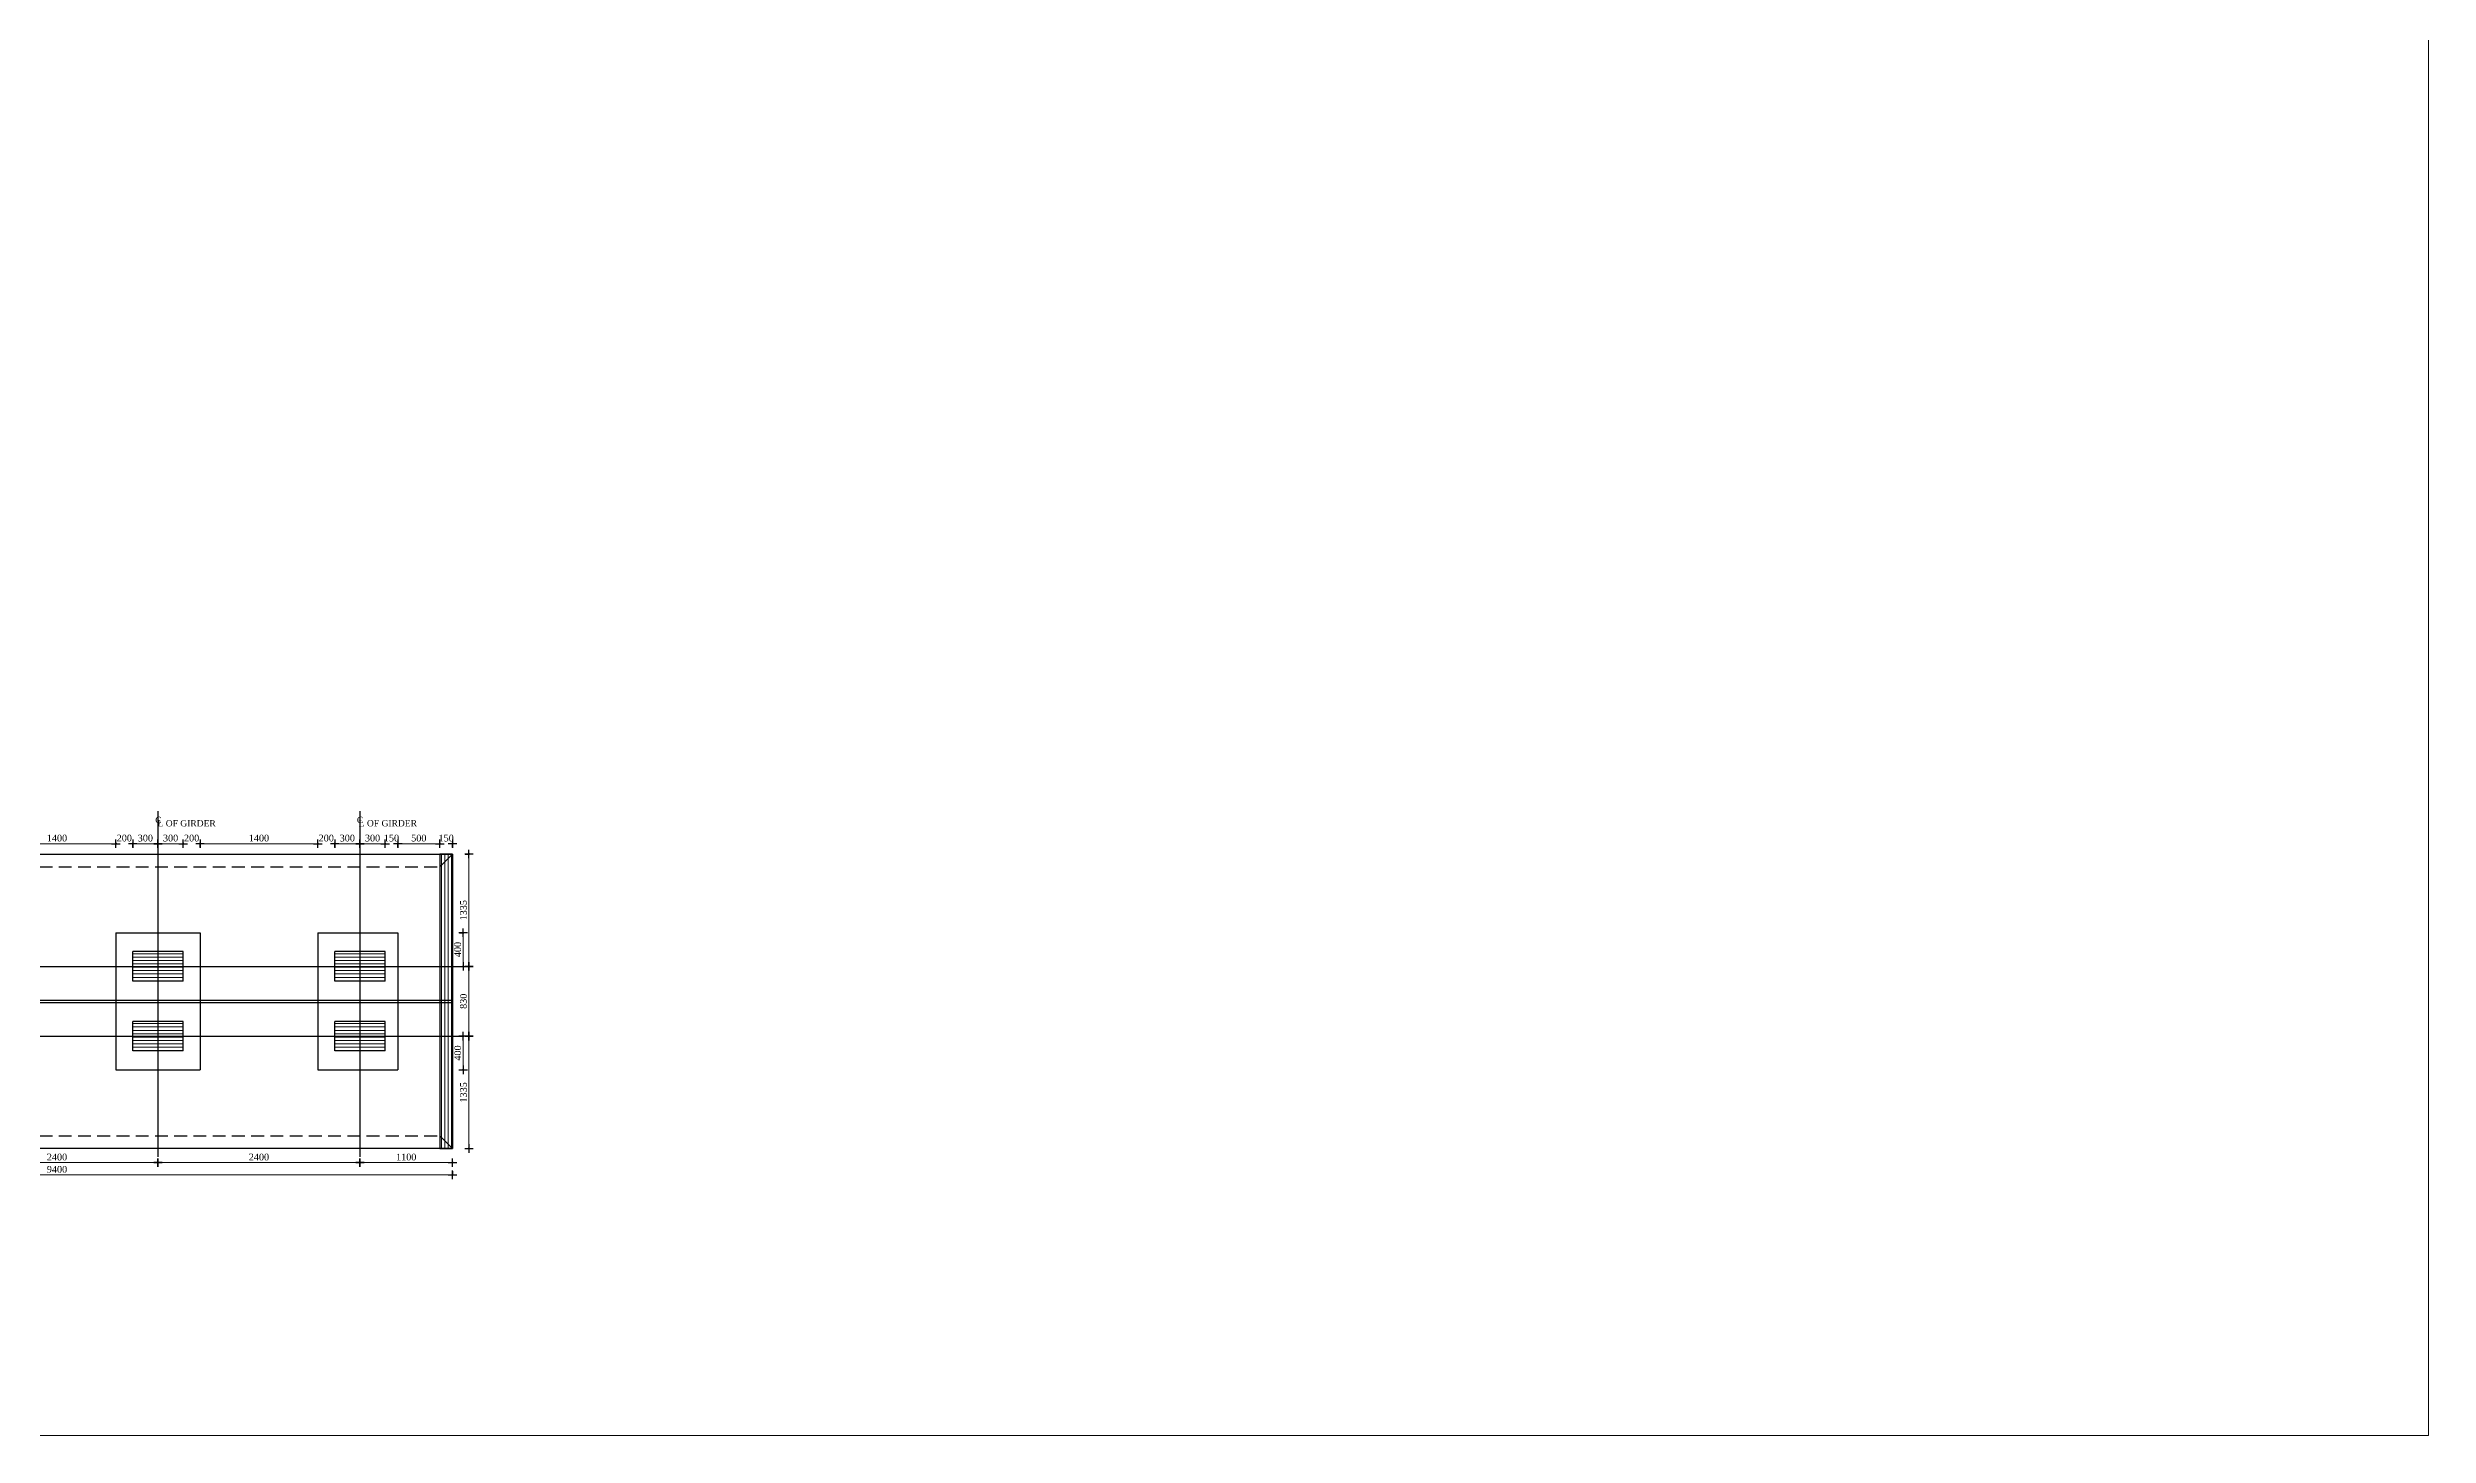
# Model space of a CAD drawing. Header units: millimetres. Extents: x -29779 to 80452, y -13100 to 39577.
# Drawn here: x 52160 to 80452, y -2320 to 14175 of the extents above; entities that cross this region are included whole.
import ezdxf

# ---------------------------------------------------------------- set-up
doc = ezdxf.new("R2010")
doc.units = ezdxf.units.MM
doc.header["$LTSCALE"] = 3
doc.linetypes.add('CENTER', pattern=[50.8, 31.75, -6.35, 6.35, -6.35])
doc.linetypes.add('DASHED', pattern=[19.05, 12.7, -6.35])
for name, color, linetype in [('Center Line', 34, 'Continuous'), ('dim', 4, 'Continuous'), ('Text', 7, 'Continuous')]:
    doc.layers.add(name, color=color, linetype=linetype)
for name, color, linetype, lineweight in [('Dimision', 4, 'Continuous', 13), ('hatch', 253, 'Continuous', 13), ('Pire Line', 11, 'Continuous', 30)]:
    doc.layers.add(name, color=color, linetype=linetype, lineweight=lineweight)
doc.styles.get("Standard").update_dxf_attribs({"font": 'times.ttf'})
doc.dimstyles.new('Copy of ISO-90', dxfattribs={"dimtxt": 90, "dimasz": 0.7, "dimexe": 1, "dimexo": 60, "dimgap": 75, "dimtad": 1, "dimdec": 0, "dimlfac": -1, "dimzin": 1, "dimdsep": 46, "dimtxsty": 'Standard', "dimblk": 'DIM', "dimcen": 60, "dimclrd": 256, "dimclre": 256, "dimclrt": 256, "dimadec": 0, "dimazin": 0, "dimtfac": 1, "dimtdec": 0, "dimtix": 1, "dimtofl": 0, "dimtmove": 0, "dimatfit": 3, "dimldrblk": 'DOT', "dimfxl": 60, "dimfxlon": 1, "dimtolj": 1, "dimlwd": -1, "dimarcsym": 0})

# ---------------------------------------------------------------- blocks, each defined once
blk = doc.blocks.new('DIM')
at = {"layer": 'dim'}
for p, q in [((-101, 0), (101, 0)), ((0, -101), (0, 101))]:
    blk.add_line(p, q, dxfattribs=at)
at = {"layer": 'dim', "const_width": 25.4}
blk.add_lwpolyline([(-13, 0, 1), (13, 0, 1)], format="xyb", close=True, dxfattribs=at)
blk = doc.blocks.new('*D383')
at = {"layer": 'Defpoints', "color": 0, "linetype": 'Continuous', "ltscale": 0.1, "transparency": 16777216}
for p in [(51071, 976), (53471, 976), (53471, 922)]:
    blk.add_point(p, dxfattribs=at)
at = {"layer": 'Dimision', "linetype": 'Continuous', "lineweight": -2, "ltscale": 0.1, "transparency": 16777216}
for p, q in [((51071, 922), (51071, 921)), ((53471, 922), (53471, 921))]:
    blk.add_line(p, q, dxfattribs=at)
at = {"layer": 'Dimision', "linetype": 'Continuous', "ltscale": 0.1, "transparency": 16777216}
blk.add_line((51071, 922), (53470, 922), dxfattribs=at)
at = {"layer": 'Dimision', "linetype": 'Continuous', "ltscale": 0.1, "transparency": 16777216, "xscale": 0.5, "yscale": 0.5, "zscale": 0.5, "rotation": 180}
blk.add_blockref('DIM', (51071, 922), dxfattribs=at)
at = {"layer": 'Dimision', "linetype": 'Continuous', "ltscale": 0.1, "transparency": 16777216, "xscale": 0.5, "yscale": 0.5, "zscale": 0.5}
blk.add_blockref('DIM', (53471, 922), dxfattribs=at)
at = {"layer": 'Dimision', "linetype": 'Continuous', "ltscale": 0.1, "transparency": 16777216, "insert": (52271, 988), "char_height": 80, "attachment_point": 5}
blk.add_mtext('\\A1;2400', dxfattribs=at)
blk = doc.blocks.new('_Dot')
at = {"color": 0, "linetype": 'ByBlock', "lineweight": -2}
blk.add_line((-0.5, 0), (-1, 0), dxfattribs=at)
at = {"color": 0, "linetype": 'ByBlock', "const_width": 0.5}
blk.add_lwpolyline([(-0.25, 0, 1), (0.25, 0, 1)], format="xyb", close=True, dxfattribs=at)
blk = doc.blocks.new('*D384')
at = {"layer": 'Defpoints', "color": 0, "linetype": 'Continuous', "ltscale": 0.1, "transparency": 16777216}
for p in [(55871, 908), (56971, 922), (56971, 908)]:
    blk.add_point(p, dxfattribs=at)
at = {"layer": 'Dimision', "linetype": 'Continuous', "lineweight": -2, "ltscale": 0.1, "transparency": 16777216}
for p, q in [((55871, 922), (55871, 923)), ((56971, 922), (56971, 923))]:
    blk.add_line(p, q, dxfattribs=at)
at = {"layer": 'Dimision', "linetype": 'Continuous', "ltscale": 0.1, "transparency": 16777216}
blk.add_line((55871, 922), (56970, 922), dxfattribs=at)
at = {"layer": 'Dimision', "linetype": 'Continuous', "ltscale": 0.1, "transparency": 16777216, "xscale": 0.5, "yscale": 0.5, "zscale": 0.5, "rotation": 180}
blk.add_blockref('DIM', (55871, 922), dxfattribs=at)
at = {"layer": 'Dimision', "linetype": 'Continuous', "ltscale": 0.1, "transparency": 16777216, "xscale": 0.5, "yscale": 0.5, "zscale": 0.5}
blk.add_blockref('DIM', (56971, 922), dxfattribs=at)
at = {"layer": 'Dimision', "linetype": 'Continuous', "ltscale": 0.1, "transparency": 16777216, "insert": (56421, 988), "char_height": 80, "attachment_point": 5}
blk.add_mtext('\\A1;1100', dxfattribs=at)
blk = doc.blocks.new('*D385')
at = {"layer": 'Defpoints', "color": 0, "linetype": 'Continuous', "ltscale": 0.1, "transparency": 16777216}
for p in [(47571, 993), (56971, 993), (56971, 777)]:
    blk.add_point(p, dxfattribs=at)
at = {"layer": 'Dimision', "linetype": 'Continuous', "lineweight": -2, "ltscale": 0.1, "transparency": 16777216}
for p, q in [((47571, 822), (47571, 776)), ((56971, 822), (56971, 776))]:
    blk.add_line(p, q, dxfattribs=at)
at = {"layer": 'Dimision', "linetype": 'Continuous', "ltscale": 0.1, "transparency": 16777216}
blk.add_line((47571, 777), (56970, 777), dxfattribs=at)
at = {"layer": 'Dimision', "linetype": 'Continuous', "ltscale": 0.1, "transparency": 16777216, "xscale": 0.5, "yscale": 0.5, "zscale": 0.5, "rotation": 180}
blk.add_blockref('DIM', (47571, 777), dxfattribs=at)
at = {"layer": 'Dimision', "linetype": 'Continuous', "ltscale": 0.1, "transparency": 16777216, "xscale": 0.5, "yscale": 0.5, "zscale": 0.5}
blk.add_blockref('DIM', (56971, 777), dxfattribs=at)
at = {"layer": 'Dimision', "linetype": 'Continuous', "ltscale": 0.1, "transparency": 16777216, "insert": (52271, 842), "char_height": 80, "attachment_point": 5}
blk.add_mtext('\\A1;9400', dxfattribs=at)
blk = doc.blocks.new('*D386')
at = {"layer": 'Defpoints', "color": 0, "linetype": 'Continuous', "ltscale": 0.1, "transparency": 16777216}
for p in [(57133, 3255), (57167, 3255), (57127, 2425)]:
    blk.add_point(p, dxfattribs=at)
at = {"layer": 'Dimision', "linetype": 'Continuous', "lineweight": -2, "ltscale": 0.1, "transparency": 16777216}
for p, q in [((57167, 3255), (57168, 3255)), ((57167, 2425), (57168, 2425))]:
    blk.add_line(p, q, dxfattribs=at)
at = {"layer": 'Dimision', "linetype": 'Continuous', "ltscale": 0.1, "transparency": 16777216}
blk.add_line((57167, 2425), (57167, 3254), dxfattribs=at)
at = {"layer": 'Dimision', "linetype": 'Continuous', "ltscale": 0.1, "transparency": 16777216, "xscale": 0.5, "yscale": 0.5, "zscale": 0.5}
for p, rotation in [((57167, 3255), 90), ((57167, 2425), 270)]:
    blk.add_blockref('DIM', p, dxfattribs=dict(at, rotation=rotation))
at = {"layer": 'Dimision', "linetype": 'Continuous', "ltscale": 0.1, "transparency": 16777216, "insert": (57102, 2840), "char_height": 80, "attachment_point": 5, "rotation": 90}
blk.add_mtext('\\A1;830', dxfattribs=at)
blk = doc.blocks.new('*D387')
at = {"layer": 'Defpoints', "color": 0, "linetype": 'Continuous', "ltscale": 0.1, "transparency": 16777216}
for p in [(56984, 4590), (57167, 4590), (57127, 3255)]:
    blk.add_point(p, dxfattribs=at)
at = {"layer": 'Dimision', "linetype": 'Continuous', "lineweight": -2, "ltscale": 0.1, "transparency": 16777216}
for p, q in [((57122, 4590), (57168, 4590)), ((57167, 3255), (57168, 3255))]:
    blk.add_line(p, q, dxfattribs=at)
at = {"layer": 'Dimision', "linetype": 'Continuous', "ltscale": 0.1, "transparency": 16777216}
blk.add_line((57167, 3255), (57167, 4589), dxfattribs=at)
at = {"layer": 'Dimision', "linetype": 'Continuous', "ltscale": 0.1, "transparency": 16777216, "xscale": 0.5, "yscale": 0.5, "zscale": 0.5}
for p, rotation in [((57167, 4590), 90), ((57167, 3255), 270)]:
    blk.add_blockref('DIM', p, dxfattribs=dict(at, rotation=rotation))
at = {"layer": 'Dimision', "linetype": 'Continuous', "ltscale": 0.1, "transparency": 16777216, "insert": (57102, 3922), "char_height": 80, "attachment_point": 5, "rotation": 90}
blk.add_mtext('\\A1;1335', dxfattribs=at)
blk = doc.blocks.new('*D388')
at = {"layer": 'Defpoints', "color": 0, "linetype": 'Continuous', "ltscale": 0.1, "transparency": 16777216}
for p in [(57127, 2425), (56984, 1090), (57167, 1090)]:
    blk.add_point(p, dxfattribs=at)
at = {"layer": 'Dimision', "linetype": 'Continuous', "lineweight": -2, "ltscale": 0.1, "transparency": 16777216}
for p, q in [((57167, 2425), (57168, 2425)), ((57122, 1090), (57168, 1090))]:
    blk.add_line(p, q, dxfattribs=at)
at = {"layer": 'Dimision', "linetype": 'Continuous', "ltscale": 0.1, "transparency": 16777216}
blk.add_line((57167, 2424), (57167, 1090), dxfattribs=at)
at = {"layer": 'Dimision', "linetype": 'Continuous', "ltscale": 0.1, "transparency": 16777216, "xscale": 0.5, "yscale": 0.5, "zscale": 0.5}
for p, rotation in [((57167, 2425), 90), ((57167, 1090), 270)]:
    blk.add_blockref('DIM', p, dxfattribs=dict(at, rotation=rotation))
at = {"layer": 'Dimision', "linetype": 'Continuous', "ltscale": 0.1, "transparency": 16777216, "insert": (57102, 1757), "char_height": 80, "attachment_point": 5, "rotation": 90}
blk.add_mtext('\\A1;1335', dxfattribs=at)
blk = doc.blocks.new('*D389')
at = {"layer": 'Defpoints', "color": 0, "linetype": 'Continuous', "ltscale": 0.1, "transparency": 16777216}
for p in [(53471, 976), (55871, 976), (55871, 922)]:
    blk.add_point(p, dxfattribs=at)
at = {"layer": 'Dimision', "linetype": 'Continuous', "lineweight": -2, "ltscale": 0.1, "transparency": 16777216}
for p, q in [((53471, 922), (53471, 921)), ((55871, 922), (55871, 921))]:
    blk.add_line(p, q, dxfattribs=at)
at = {"layer": 'Dimision', "linetype": 'Continuous', "ltscale": 0.1, "transparency": 16777216}
blk.add_line((53471, 922), (55870, 922), dxfattribs=at)
at = {"layer": 'Dimision', "linetype": 'Continuous', "ltscale": 0.1, "transparency": 16777216, "xscale": 0.5, "yscale": 0.5, "zscale": 0.5, "rotation": 180}
blk.add_blockref('DIM', (53471, 922), dxfattribs=at)
at = {"layer": 'Dimision', "linetype": 'Continuous', "ltscale": 0.1, "transparency": 16777216, "xscale": 0.5, "yscale": 0.5, "zscale": 0.5}
blk.add_blockref('DIM', (55871, 922), dxfattribs=at)
at = {"layer": 'Dimision', "linetype": 'Continuous', "ltscale": 0.1, "transparency": 16777216, "insert": (54671, 988), "char_height": 80, "attachment_point": 5}
blk.add_mtext('\\A1;2400', dxfattribs=at)
blk = doc.blocks.new('*D418')
at = {"layer": 'Defpoints', "color": 0, "linetype": 'Continuous', "ltscale": 0.1, "transparency": 16777216}
for p in [(52971, 4713), (52971, 4590), (51571, 3442)]:
    blk.add_point(p, dxfattribs=at)
at = {"layer": 'Dimision', "linetype": 'Continuous', "lineweight": -2, "ltscale": 0.1, "transparency": 16777216}
for p, q in [((51571, 4668), (51571, 4714)), ((52971, 4668), (52971, 4714))]:
    blk.add_line(p, q, dxfattribs=at)
at = {"layer": 'Dimision', "linetype": 'Continuous', "ltscale": 0.1, "transparency": 16777216}
blk.add_line((51571, 4713), (52970, 4713), dxfattribs=at)
at = {"layer": 'Dimision', "linetype": 'Continuous', "ltscale": 0.1, "transparency": 16777216, "xscale": 0.5, "yscale": 0.5, "zscale": 0.5, "rotation": 180}
blk.add_blockref('DIM', (51571, 4713), dxfattribs=at)
at = {"layer": 'Dimision', "linetype": 'Continuous', "ltscale": 0.1, "transparency": 16777216, "xscale": 0.5, "yscale": 0.5, "zscale": 0.5}
blk.add_blockref('DIM', (52971, 4713), dxfattribs=at)
at = {"layer": 'Dimision', "linetype": 'Continuous', "ltscale": 0.1, "transparency": 16777216, "insert": (52271, 4779), "char_height": 80, "attachment_point": 5}
blk.add_mtext('\\A1;1400', dxfattribs=at)
blk = doc.blocks.new('*D419')
at = {"layer": 'Defpoints', "color": 0, "linetype": 'Continuous', "ltscale": 0.1, "transparency": 16777216}
for p in [(52971, 4590), (53171, 4713), (53171, 3430)]:
    blk.add_point(p, dxfattribs=at)
at = {"layer": 'Dimision', "linetype": 'Continuous', "ltscale": 0.1, "transparency": 16777216}
for p, q in [((52970, 4713), (52970, 4713)), ((53171, 4713), (53172, 4713))]:
    blk.add_line(p, q, dxfattribs=at)
at = {"layer": 'Dimision', "linetype": 'Continuous', "lineweight": -2, "ltscale": 0.1, "transparency": 16777216}
for p, q in [((52971, 4668), (52971, 4714)), ((53171, 4668), (53171, 4714))]:
    blk.add_line(p, q, dxfattribs=at)
at = {"layer": 'Dimision', "linetype": 'Continuous', "ltscale": 0.1, "transparency": 16777216, "xscale": 0.5, "yscale": 0.5, "zscale": 0.5}
blk.add_blockref('DIM', (52971, 4713), dxfattribs=at)
at = {"layer": 'Dimision', "linetype": 'Continuous', "ltscale": 0.1, "transparency": 16777216, "xscale": 0.5, "yscale": 0.5, "zscale": 0.5, "rotation": 180}
blk.add_blockref('DIM', (53171, 4713), dxfattribs=at)
at = {"layer": 'Dimision', "linetype": 'Continuous', "ltscale": 0.1, "transparency": 16777216, "insert": (53071, 4779), "char_height": 80, "attachment_point": 5}
blk.add_mtext('\\A1;200', dxfattribs=at)
blk = doc.blocks.new('*D420')
at = {"layer": 'Defpoints', "color": 0, "linetype": 'Continuous', "ltscale": 0.1, "transparency": 16777216}
for p in [(53471, 4713), (53171, 3430), (53471, 3430)]:
    blk.add_point(p, dxfattribs=at)
at = {"layer": 'Dimision', "linetype": 'Continuous', "lineweight": -2, "ltscale": 0.1, "transparency": 16777216}
for p, q in [((53171, 4668), (53171, 4714)), ((53471, 4668), (53471, 4714))]:
    blk.add_line(p, q, dxfattribs=at)
at = {"layer": 'Dimision', "linetype": 'Continuous', "ltscale": 0.1, "transparency": 16777216}
blk.add_line((53171, 4713), (53470, 4713), dxfattribs=at)
at = {"layer": 'Dimision', "linetype": 'Continuous', "ltscale": 0.1, "transparency": 16777216, "xscale": 0.5, "yscale": 0.5, "zscale": 0.5, "rotation": 180}
blk.add_blockref('DIM', (53171, 4713), dxfattribs=at)
at = {"layer": 'Dimision', "linetype": 'Continuous', "ltscale": 0.1, "transparency": 16777216, "xscale": 0.5, "yscale": 0.5, "zscale": 0.5}
blk.add_blockref('DIM', (53471, 4713), dxfattribs=at)
at = {"layer": 'Dimision', "linetype": 'Continuous', "ltscale": 0.1, "transparency": 16777216, "insert": (53321, 4779), "char_height": 80, "attachment_point": 5}
blk.add_mtext('\\A1;300', dxfattribs=at)
blk = doc.blocks.new('*D421')
at = {"layer": 'Defpoints', "color": 0, "linetype": 'Continuous', "ltscale": 0.1, "transparency": 16777216}
for p in [(53771, 4713), (53471, 3430), (53771, 3430)]:
    blk.add_point(p, dxfattribs=at)
at = {"layer": 'Dimision', "linetype": 'Continuous', "lineweight": -2, "ltscale": 0.1, "transparency": 16777216}
for p, q in [((53471, 4668), (53471, 4714)), ((53771, 4668), (53771, 4714))]:
    blk.add_line(p, q, dxfattribs=at)
at = {"layer": 'Dimision', "linetype": 'Continuous', "ltscale": 0.1, "transparency": 16777216}
blk.add_line((53471, 4713), (53770, 4713), dxfattribs=at)
at = {"layer": 'Dimision', "linetype": 'Continuous', "ltscale": 0.1, "transparency": 16777216, "xscale": 0.5, "yscale": 0.5, "zscale": 0.5, "rotation": 180}
blk.add_blockref('DIM', (53471, 4713), dxfattribs=at)
at = {"layer": 'Dimision', "linetype": 'Continuous', "ltscale": 0.1, "transparency": 16777216, "xscale": 0.5, "yscale": 0.5, "zscale": 0.5}
blk.add_blockref('DIM', (53771, 4713), dxfattribs=at)
at = {"layer": 'Dimision', "linetype": 'Continuous', "ltscale": 0.1, "transparency": 16777216, "insert": (53621, 4779), "char_height": 80, "attachment_point": 5}
blk.add_mtext('\\A1;300', dxfattribs=at)
blk = doc.blocks.new('*D422')
at = {"layer": 'Defpoints', "color": 0, "linetype": 'Continuous', "ltscale": 0.1, "transparency": 16777216}
for p in [(55371, 4713), (55371, 4590), (53971, 3430)]:
    blk.add_point(p, dxfattribs=at)
at = {"layer": 'Dimision', "linetype": 'Continuous', "lineweight": -2, "ltscale": 0.1, "transparency": 16777216}
for p, q in [((53971, 4668), (53971, 4714)), ((55371, 4668), (55371, 4714))]:
    blk.add_line(p, q, dxfattribs=at)
at = {"layer": 'Dimision', "linetype": 'Continuous', "ltscale": 0.1, "transparency": 16777216}
blk.add_line((53971, 4713), (55370, 4713), dxfattribs=at)
at = {"layer": 'Dimision', "linetype": 'Continuous', "ltscale": 0.1, "transparency": 16777216, "xscale": 0.5, "yscale": 0.5, "zscale": 0.5, "rotation": 180}
blk.add_blockref('DIM', (53971, 4713), dxfattribs=at)
at = {"layer": 'Dimision', "linetype": 'Continuous', "ltscale": 0.1, "transparency": 16777216, "xscale": 0.5, "yscale": 0.5, "zscale": 0.5}
blk.add_blockref('DIM', (55371, 4713), dxfattribs=at)
at = {"layer": 'Dimision', "linetype": 'Continuous', "ltscale": 0.1, "transparency": 16777216, "insert": (54671, 4779), "char_height": 80, "attachment_point": 5}
blk.add_mtext('\\A1;1400', dxfattribs=at)
blk = doc.blocks.new('*D423')
at = {"layer": 'Defpoints', "color": 0, "linetype": 'Continuous', "ltscale": 0.1, "transparency": 16777216}
for p in [(55371, 4590), (55571, 4713), (55571, 3430)]:
    blk.add_point(p, dxfattribs=at)
at = {"layer": 'Dimision', "linetype": 'Continuous', "ltscale": 0.1, "transparency": 16777216}
for p, q in [((55370, 4713), (55370, 4713)), ((55571, 4713), (55572, 4713))]:
    blk.add_line(p, q, dxfattribs=at)
at = {"layer": 'Dimision', "linetype": 'Continuous', "lineweight": -2, "ltscale": 0.1, "transparency": 16777216}
for p, q in [((55371, 4668), (55371, 4714)), ((55571, 4668), (55571, 4714))]:
    blk.add_line(p, q, dxfattribs=at)
at = {"layer": 'Dimision', "linetype": 'Continuous', "ltscale": 0.1, "transparency": 16777216, "xscale": 0.5, "yscale": 0.5, "zscale": 0.5}
blk.add_blockref('DIM', (55371, 4713), dxfattribs=at)
at = {"layer": 'Dimision', "linetype": 'Continuous', "ltscale": 0.1, "transparency": 16777216, "xscale": 0.5, "yscale": 0.5, "zscale": 0.5, "rotation": 180}
blk.add_blockref('DIM', (55571, 4713), dxfattribs=at)
at = {"layer": 'Dimision', "linetype": 'Continuous', "ltscale": 0.1, "transparency": 16777216, "insert": (55471, 4779), "char_height": 80, "attachment_point": 5}
blk.add_mtext('\\A1;200', dxfattribs=at)
blk = doc.blocks.new('*D424')
at = {"layer": 'Defpoints', "color": 0, "linetype": 'Continuous', "ltscale": 0.1, "transparency": 16777216}
for p in [(55871, 4713), (55871, 4590), (55571, 3430)]:
    blk.add_point(p, dxfattribs=at)
at = {"layer": 'Dimision', "linetype": 'Continuous', "lineweight": -2, "ltscale": 0.1, "transparency": 16777216}
for p, q in [((55571, 4668), (55571, 4714)), ((55871, 4668), (55871, 4714))]:
    blk.add_line(p, q, dxfattribs=at)
at = {"layer": 'Dimision', "linetype": 'Continuous', "ltscale": 0.1, "transparency": 16777216}
blk.add_line((55571, 4713), (55870, 4713), dxfattribs=at)
at = {"layer": 'Dimision', "linetype": 'Continuous', "ltscale": 0.1, "transparency": 16777216, "xscale": 0.5, "yscale": 0.5, "zscale": 0.5, "rotation": 180}
blk.add_blockref('DIM', (55571, 4713), dxfattribs=at)
at = {"layer": 'Dimision', "linetype": 'Continuous', "ltscale": 0.1, "transparency": 16777216, "xscale": 0.5, "yscale": 0.5, "zscale": 0.5}
blk.add_blockref('DIM', (55871, 4713), dxfattribs=at)
at = {"layer": 'Dimision', "linetype": 'Continuous', "ltscale": 0.1, "transparency": 16777216, "insert": (55721, 4779), "char_height": 80, "attachment_point": 5}
blk.add_mtext('\\A1;300', dxfattribs=at)
blk = doc.blocks.new('*D425')
at = {"layer": 'Defpoints', "color": 0, "linetype": 'Continuous', "ltscale": 0.1, "transparency": 16777216}
for p in [(55871, 4590), (56171, 4713), (56171, 4590)]:
    blk.add_point(p, dxfattribs=at)
at = {"layer": 'Dimision', "linetype": 'Continuous', "lineweight": -2, "ltscale": 0.1, "transparency": 16777216}
for p, q in [((55871, 4668), (55871, 4714)), ((56171, 4668), (56171, 4714))]:
    blk.add_line(p, q, dxfattribs=at)
at = {"layer": 'Dimision', "linetype": 'Continuous', "ltscale": 0.1, "transparency": 16777216}
blk.add_line((55871, 4713), (56170, 4713), dxfattribs=at)
at = {"layer": 'Dimision', "linetype": 'Continuous', "ltscale": 0.1, "transparency": 16777216, "xscale": 0.5, "yscale": 0.5, "zscale": 0.5, "rotation": 180}
blk.add_blockref('DIM', (55871, 4713), dxfattribs=at)
at = {"layer": 'Dimision', "linetype": 'Continuous', "ltscale": 0.1, "transparency": 16777216, "xscale": 0.5, "yscale": 0.5, "zscale": 0.5}
blk.add_blockref('DIM', (56171, 4713), dxfattribs=at)
at = {"layer": 'Dimision', "linetype": 'Continuous', "ltscale": 0.1, "transparency": 16777216, "insert": (56021, 4779), "char_height": 80, "attachment_point": 5}
blk.add_mtext('\\A1;300', dxfattribs=at)
blk = doc.blocks.new('*D426')
at = {"layer": 'Defpoints', "color": 0, "linetype": 'Continuous', "ltscale": 0.1, "transparency": 16777216}
for p in [(56171, 4590), (56321, 4713), (56321, 4590)]:
    blk.add_point(p, dxfattribs=at)
at = {"layer": 'Dimision', "linetype": 'Continuous', "ltscale": 0.1, "transparency": 16777216}
for p, q in [((56170, 4713), (56170, 4713)), ((56321, 4713), (56322, 4713))]:
    blk.add_line(p, q, dxfattribs=at)
at = {"layer": 'Dimision', "linetype": 'Continuous', "lineweight": -2, "ltscale": 0.1, "transparency": 16777216}
for p, q in [((56171, 4668), (56171, 4714)), ((56321, 4668), (56321, 4714))]:
    blk.add_line(p, q, dxfattribs=at)
at = {"layer": 'Dimision', "linetype": 'Continuous', "ltscale": 0.1, "transparency": 16777216, "xscale": 0.5, "yscale": 0.5, "zscale": 0.5}
blk.add_blockref('DIM', (56171, 4713), dxfattribs=at)
at = {"layer": 'Dimision', "linetype": 'Continuous', "ltscale": 0.1, "transparency": 16777216, "xscale": 0.5, "yscale": 0.5, "zscale": 0.5, "rotation": 180}
blk.add_blockref('DIM', (56321, 4713), dxfattribs=at)
at = {"layer": 'Dimision', "linetype": 'Continuous', "ltscale": 0.1, "transparency": 16777216, "insert": (56246, 4779), "char_height": 80, "attachment_point": 5}
blk.add_mtext('\\A1;150', dxfattribs=at)
blk = doc.blocks.new('*D427')
at = {"layer": 'Defpoints', "color": 0, "linetype": 'Continuous', "ltscale": 0.1, "transparency": 16777216}
for p in [(56821, 4590), (56971, 4713), (56971, 4590)]:
    blk.add_point(p, dxfattribs=at)
at = {"layer": 'Dimision', "linetype": 'Continuous', "ltscale": 0.1, "transparency": 16777216}
for p, q in [((56820, 4713), (56820, 4713)), ((56971, 4713), (56972, 4713))]:
    blk.add_line(p, q, dxfattribs=at)
at = {"layer": 'Dimision', "linetype": 'Continuous', "lineweight": -2, "ltscale": 0.1, "transparency": 16777216}
for p, q in [((56821, 4668), (56821, 4714)), ((56971, 4668), (56971, 4714))]:
    blk.add_line(p, q, dxfattribs=at)
at = {"layer": 'Dimision', "linetype": 'Continuous', "ltscale": 0.1, "transparency": 16777216, "xscale": 0.5, "yscale": 0.5, "zscale": 0.5}
blk.add_blockref('DIM', (56821, 4713), dxfattribs=at)
at = {"layer": 'Dimision', "linetype": 'Continuous', "ltscale": 0.1, "transparency": 16777216, "xscale": 0.5, "yscale": 0.5, "zscale": 0.5, "rotation": 180}
blk.add_blockref('DIM', (56971, 4713), dxfattribs=at)
at = {"layer": 'Dimision', "linetype": 'Continuous', "ltscale": 0.1, "transparency": 16777216, "insert": (56896, 4779), "char_height": 80, "attachment_point": 5}
blk.add_mtext('\\A1;150', dxfattribs=at)
blk = doc.blocks.new('*D428')
at = {"layer": 'Defpoints', "color": 0, "linetype": 'Continuous', "ltscale": 0.1, "transparency": 16777216}
for p in [(53971, 4713), (53771, 3430), (53971, 3430)]:
    blk.add_point(p, dxfattribs=at)
at = {"layer": 'Dimision', "linetype": 'Continuous', "ltscale": 0.1, "transparency": 16777216}
for p, q in [((53770, 4713), (53770, 4713)), ((53971, 4713), (53972, 4713))]:
    blk.add_line(p, q, dxfattribs=at)
at = {"layer": 'Dimision', "linetype": 'Continuous', "lineweight": -2, "ltscale": 0.1, "transparency": 16777216}
for p, q in [((53771, 4668), (53771, 4714)), ((53971, 4668), (53971, 4714))]:
    blk.add_line(p, q, dxfattribs=at)
at = {"layer": 'Dimision', "linetype": 'Continuous', "ltscale": 0.1, "transparency": 16777216, "xscale": 0.5, "yscale": 0.5, "zscale": 0.5}
blk.add_blockref('DIM', (53771, 4713), dxfattribs=at)
at = {"layer": 'Dimision', "linetype": 'Continuous', "ltscale": 0.1, "transparency": 16777216, "xscale": 0.5, "yscale": 0.5, "zscale": 0.5, "rotation": 180}
blk.add_blockref('DIM', (53971, 4713), dxfattribs=at)
at = {"layer": 'Dimision', "linetype": 'Continuous', "ltscale": 0.1, "transparency": 16777216, "insert": (53871, 4779), "char_height": 80, "attachment_point": 5}
blk.add_mtext('\\A1;200', dxfattribs=at)
blk = doc.blocks.new('*D432')
at = {"layer": 'Defpoints', "color": 0, "linetype": 'Continuous', "ltscale": 0.1, "transparency": 16777216}
for p in [(56321, 4590), (56821, 4713), (56821, 4713)]:
    blk.add_point(p, dxfattribs=at)
at = {"layer": 'Dimision', "linetype": 'Continuous', "lineweight": -2, "ltscale": 0.1, "transparency": 16777216}
for p, q in [((56321, 4668), (56321, 4714)), ((56821, 4713), (56821, 4714))]:
    blk.add_line(p, q, dxfattribs=at)
at = {"layer": 'Dimision', "linetype": 'Continuous', "ltscale": 0.1, "transparency": 16777216}
blk.add_line((56321, 4713), (56820, 4713), dxfattribs=at)
at = {"layer": 'Dimision', "linetype": 'Continuous', "ltscale": 0.1, "transparency": 16777216, "xscale": 0.5, "yscale": 0.5, "zscale": 0.5, "rotation": 180}
blk.add_blockref('DIM', (56321, 4713), dxfattribs=at)
at = {"layer": 'Dimision', "linetype": 'Continuous', "ltscale": 0.1, "transparency": 16777216, "xscale": 0.5, "yscale": 0.5, "zscale": 0.5}
blk.add_blockref('DIM', (56821, 4713), dxfattribs=at)
at = {"layer": 'Dimision', "linetype": 'Continuous', "ltscale": 0.1, "transparency": 16777216, "insert": (56571, 4779), "char_height": 80, "attachment_point": 5}
blk.add_mtext('\\A1;500', dxfattribs=at)
blk = doc.blocks.new('*D436')
at = {"layer": 'Defpoints', "color": 0, "linetype": 'Continuous', "ltscale": 0.1, "transparency": 16777216}
for p in [(56971, 2425), (57098, 2425), (56971, 2025)]:
    blk.add_point(p, dxfattribs=at)
at = {"layer": 'Dimision', "linetype": 'Continuous', "lineweight": -2, "ltscale": 0.1, "transparency": 16777216}
for p, q in [((57053, 2425), (57099, 2425)), ((57053, 2025), (57099, 2025))]:
    blk.add_line(p, q, dxfattribs=at)
at = {"layer": 'Dimision', "linetype": 'Continuous', "ltscale": 0.1, "transparency": 16777216}
blk.add_line((57098, 2025), (57098, 2424), dxfattribs=at)
at = {"layer": 'Dimision', "linetype": 'Continuous', "ltscale": 0.1, "transparency": 16777216, "xscale": 0.5, "yscale": 0.5, "zscale": 0.5}
for p, rotation in [((57098, 2425), 90), ((57098, 2025), 270)]:
    blk.add_blockref('DIM', p, dxfattribs=dict(at, rotation=rotation))
at = {"layer": 'Dimision', "linetype": 'Continuous', "ltscale": 0.1, "transparency": 16777216, "insert": (57033, 2225), "char_height": 80, "attachment_point": 5, "rotation": 90}
blk.add_mtext('\\A1;400', dxfattribs=at)
blk = doc.blocks.new('*D437')
at = {"layer": 'Defpoints', "color": 0, "linetype": 'Continuous', "ltscale": 0.1, "transparency": 16777216}
for p in [(56971, 3655), (56971, 3255), (57098, 3255)]:
    blk.add_point(p, dxfattribs=at)
at = {"layer": 'Dimision', "linetype": 'Continuous', "lineweight": -2, "ltscale": 0.1, "transparency": 16777216}
for p, q in [((57053, 3655), (57099, 3655)), ((57053, 3255), (57099, 3255))]:
    blk.add_line(p, q, dxfattribs=at)
at = {"layer": 'Dimision', "linetype": 'Continuous', "ltscale": 0.1, "transparency": 16777216}
blk.add_line((57098, 3654), (57098, 3255), dxfattribs=at)
at = {"layer": 'Dimision', "linetype": 'Continuous', "ltscale": 0.1, "transparency": 16777216, "xscale": 0.5, "yscale": 0.5, "zscale": 0.5}
for p, rotation in [((57098, 3655), 90), ((57098, 3255), 270)]:
    blk.add_blockref('DIM', p, dxfattribs=dict(at, rotation=rotation))
at = {"layer": 'Dimision', "linetype": 'Continuous', "ltscale": 0.1, "transparency": 16777216, "insert": (57033, 3455), "char_height": 80, "attachment_point": 5, "rotation": 90}
blk.add_mtext('\\A1;400', dxfattribs=at)

msp = doc.modelspace()

# ---------------------------------------------------------------- hatches: boundary and pattern name
at = {"layer": 'hatch', "ltscale": 10}
h = msp.add_hatch(dxfattribs=at)
h.set_pattern_fill('_USER', color=256, scale=40, angle=90, style=0, pattern_type=0)
h.set_pattern_definition([(90, (0, 0), (-40, 2e-15), [])])
h.paths.add_polyline_path([(56970.93, 4589.8), (56820.93, 4589.8), (56820.93, 1089.8), (56970.93, 1089.8)])
h = msp.add_hatch(dxfattribs=at)
h.set_pattern_fill('_USER', color=256, scale=40, style=0, pattern_type=0)
h.set_pattern_definition([(0, (139417.776, -198715.46), (0, 40), [])])
h.paths.add_polyline_path([(53770.93, 3079.8), (53770.93, 3429.8), (53170.93, 3429.8), (53170.93, 3079.8)])
h = msp.add_hatch(dxfattribs=at)
h.set_pattern_fill('_USER', color=256, scale=40, style=0, pattern_type=0)
h.set_pattern_definition([(0, (141817.776, -198715.46), (0, 40), [])])
h.paths.add_polyline_path([(56170.93, 3079.8), (56170.93, 3429.8), (55570.93, 3429.8), (55570.93, 3079.8)])
h = msp.add_hatch(dxfattribs=at)
h.set_pattern_fill('_USER', color=256, scale=40, style=0, pattern_type=0)
h.set_pattern_definition([(0, (139417.776, -199545.46), (0, 40), [])])
h.paths.add_polyline_path([(53770.93, 2249.8), (53770.93, 2599.8), (53170.93, 2599.8), (53170.93, 2249.8)])
h = msp.add_hatch(dxfattribs=at)
h.set_pattern_fill('_USER', color=256, scale=40, style=0, pattern_type=0)
h.set_pattern_definition([(0, (141817.776, -199545.46), (0, 40), [])])
h.paths.add_polyline_path([(56170.93, 2249.8), (56170.93, 2599.8), (55570.93, 2599.8), (55570.93, 2249.8)])

# ---------------------------------------------------------------- linework, layer by layer
at = {"layer": 'Center Line', "linetype": 'CENTER', "ltscale": 0.05}
for points in [[(53470.93, 5101.2), (53470.93, 990.16)], [(55870.93, 5101.2), (55870.93, 990.16)], [(47002.6, 3254.8), (57079.86, 3254.8)], [(47002.6, 2424.8), (57079.86, 2424.8)]]:
    msp.add_lwpolyline(points, dxfattribs=at)
at = {"layer": 'Dimision', "linetype": 'Continuous', "ltscale": 0.1}
msp.add_lwpolyline([(21581.98, -2319.84), (80452.5, -2319.84), (80452.5, 31300.4), (21581.98, 31300.4)], close=True, dxfattribs=at)
at = {"layer": 'Pire Line', "ltscale": 5}
for p, q in [((47570.93, 4589.8), (56970.93, 4589.8)), ((56970.93, 4589.8), (56970.93, 1089.8)), ((53170.93, 3079.8), (53170.93, 3429.8)), ((53770.93, 3429.8), (53170.93, 3429.8)), ((53770.93, 3079.8), (53770.93, 3429.8)), ((55570.93, 3079.8), (55570.93, 3429.8)), ((56170.93, 3429.8), (55570.93, 3429.8)), ((56170.93, 3079.8), (56170.93, 3429.8)), ((56320.93, 3654.8), (56320.93, 2024.8)), ((47570.93, 2854.8), (56970.93, 2854.8)), ((53770.93, 3079.8), (53170.93, 3079.8)), ((56170.93, 3079.8), (55570.93, 3079.8)), ((47570.93, 2824.8), (56970.93, 2824.8)), ((53170.93, 2249.8), (53170.93, 2599.8)), ((53770.93, 2599.8), (53170.93, 2599.8)), ((53770.93, 2249.8), (53770.93, 2599.8)), ((55570.93, 2249.8), (55570.93, 2599.8)), ((56170.93, 2599.8), (55570.93, 2599.8)), ((56170.93, 2249.8), (56170.93, 2599.8)), ((53770.93, 2249.8), (53170.93, 2249.8)), ((56170.93, 2249.8), (55570.93, 2249.8)), ((56970.93, 1089.8), (47570.93, 1089.8))]:
    msp.add_line(p, q, dxfattribs=at)
at = {"layer": 'Pire Line', "linetype": 'DASHED', "ltscale": 4}
for p, q in [((47720.93, 4439.8), (56820.93, 4439.8)), ((56820.93, 4439.8), (56820.93, 1239.8)), ((47720.93, 1239.8), (56820.93, 1239.8))]:
    msp.add_line(p, q, dxfattribs=at)
at = {"layer": 'Pire Line', "ltscale": 5}
msp.add_lwpolyline([(56970.93, 4589.8), (56820.93, 4589.8), (56820.93, 1089.8), (56970.93, 1089.8)], close=True, dxfattribs=at)
at = {"layer": 'Pire Line', "linetype": 'DASHED', "ltscale": 5}
for points in [[(56820.93, 4439.8), (56970.93, 4589.8)], [(56820.93, 1239.8), (56970.93, 1089.8)]]:
    msp.add_lwpolyline(points, dxfattribs=at)
at = {"layer": 'Pire Line', "ltscale": 5}
for points in [[(52970.93, 3654.8), (52970.93, 2024.8)], [(52970.93, 3654.8), (53970.93, 3654.8)], [(53970.93, 3654.8), (53970.93, 2024.8)], [(55370.93, 3654.8), (55370.93, 2024.8)], [(55370.93, 3654.8), (56320.93, 3654.8)], [(52970.93, 2024.8), (53970.93, 2024.8)], [(55370.93, 2024.8), (56320.93, 2024.8)]]:
    msp.add_lwpolyline(points, dxfattribs=at)

# ---------------------------------------------------------------- texts
at = {"layer": 'Text', "ltscale": 10, "char_height": 75, "width": 8235.4588, "attachment_point": 1}
for s, insert in [('C', (53438.63, 5032.2)), ('L OF GIRDER', (53465.75, 4992.86)), ('C', (55835.05, 5033.2)), ('L OF GIRDER', (55857.15, 4993.86))]:
    msp.add_mtext(s, dxfattribs=dict(at, insert=insert))

# ---------------------------------------------------------------- dimensions: what is measured, and where the dimension line sits
at = {"layer": 'Dimision', "linetype": 'Continuous', "ltscale": 0.1}
for base, p1, p2, angle, override, picture, middle in [((52970.93, 4712.9), (51570.93, 3441.52), (52970.93, 4589.8), 180, {"dimtxt": 80, "dimasz": 0.5, "dimgap": 25, "dimfxl": 45}, '*D418', (52270.93, 4778.6)), ((53170.93, 4712.9), (52970.93, 4589.8), (53170.93, 3429.8), 180, {"dimtxt": 80, "dimasz": 0.5, "dimgap": 25, "dimfxl": 45}, '*D419', (53070.93, 4778.6)), ((53470.93, 4712.9), (53170.93, 3429.8), (53470.93, 3429.8), 180, {"dimtxt": 80, "dimasz": 0.5, "dimgap": 25, "dimfxl": 45}, '*D420', (53320.93, 4778.6)), ((53770.93, 4712.9), (53470.93, 3429.8), (53770.93, 3429.8), 180, {"dimtxt": 80, "dimasz": 0.5, "dimgap": 25, "dimfxl": 45}, '*D421', (53620.93, 4778.6)), ((55370.93, 4712.9), (53970.93, 3429.8), (55370.93, 4589.8), 180, {"dimtxt": 80, "dimasz": 0.5, "dimgap": 25, "dimfxl": 45}, '*D422', (54670.93, 4778.6)), ((55570.93, 4712.9), (55370.93, 4589.8), (55570.93, 3429.8), 180, {"dimtxt": 80, "dimasz": 0.5, "dimgap": 25, "dimfxl": 45}, '*D423', (55470.93, 4778.6)), ((55870.93, 4712.9), (55570.93, 3429.8), (55870.93, 4589.8), 180, {"dimtxt": 80, "dimasz": 0.5, "dimgap": 25, "dimfxl": 45}, '*D424', (55720.93, 4778.6)), ((56170.93, 4712.9), (55870.93, 4589.8), (56170.93, 4589.8), 180, {"dimtxt": 80, "dimasz": 0.5, "dimgap": 25, "dimfxl": 45}, '*D425', (56020.93, 4778.6)), ((56320.93, 4712.9), (56170.93, 4589.8), (56320.93, 4589.8), 180, {"dimtxt": 80, "dimasz": 0.5, "dimgap": 25, "dimfxl": 45}, '*D426', (56245.93, 4778.6)), ((56820.93, 4712.9), (56320.93, 4589.8), (56820.93, 4712.9), 180, {"dimtxt": 80, "dimasz": 0.5, "dimgap": 25, "dimtmove": 1, "dimfxl": 45}, '*D432', (56570.93, 4778.6)), ((56970.93, 4712.9), (56820.93, 4589.8), (56970.93, 4589.8), 180, {"dimtxt": 80, "dimasz": 0.5, "dimgap": 25, "dimfxl": 45}, '*D427', (56895.93, 4778.6)), ((57167.41, 4589.8), (57126.97, 3254.8), (56983.75, 4589.8), 90, {"dimtxt": 80, "dimasz": 0.5, "dimgap": 25, "dimfxl": 45}, '*D387', (57101.72, 3922.3)), ((57098.4, 3254.8), (56970.93, 3654.8), (56970.93, 3254.8), 270, {"dimtxt": 80, "dimasz": 0.5, "dimgap": 25, "dimfxl": 45}, '*D437', (57032.71, 3454.8)), ((57167.41, 3254.8), (57126.97, 2424.8), (57133.04, 3254.8), 90, {"dimtxt": 80, "dimasz": 0.5, "dimgap": 25, "dimfxl": 45}, '*D386', (57101.72, 2839.8)), ((57098.4, 2424.8), (56970.93, 2024.8), (56970.93, 2424.8), 90, {"dimtxt": 80, "dimasz": 0.5, "dimgap": 25, "dimfxl": 45}, '*D436', (57032.71, 2224.8)), ((57167.41, 1089.8), (57126.97, 2424.8), (56983.75, 1089.8), 270, {"dimtxt": 80, "dimasz": 0.5, "dimgap": 25, "dimfxl": 45}, '*D388', (57101.72, 1757.3))]:
    dim = msp.add_linear_dim(base=base, p1=p1, p2=p2, angle=angle, dimstyle='Copy of ISO-90', override=override, dxfattribs=at)
    dim.commit()
    dim.dimension.update_dxf_attribs({"geometry": picture, "text_midpoint": middle})
for base, p1, p2, picture, middle in [((53970.93, 4712.9), (53770.93, 3429.8), (53970.93, 3429.8), '*D428', (53870.93, 4778.6)), ((56970.93, 776.59), (47570.93, 992.85), (56970.93, 992.85), '*D385', (52270.93, 842.39)), ((53470.93, 922.01), (51070.93, 975.76), (53470.93, 975.76), '*D383', (52270.93, 987.7)), ((55870.93, 922.01), (53470.93, 975.76), (55870.93, 975.76), '*D389', (54670.93, 987.7)), ((56970.93, 922.01), (55870.93, 908.11), (56970.93, 908.11), '*D384', (56420.93, 987.7))]:
    dim = msp.add_linear_dim(base=base, p1=p1, p2=p2, dimstyle='Copy of ISO-90', override={"dimtxt": 80, "dimasz": 0.5, "dimgap": 25, "dimfxl": 45}, dxfattribs=at)
    dim.commit()
    dim.dimension.update_dxf_attribs({"geometry": picture, "text_midpoint": middle})

doc.saveas('drawing.dxf')
